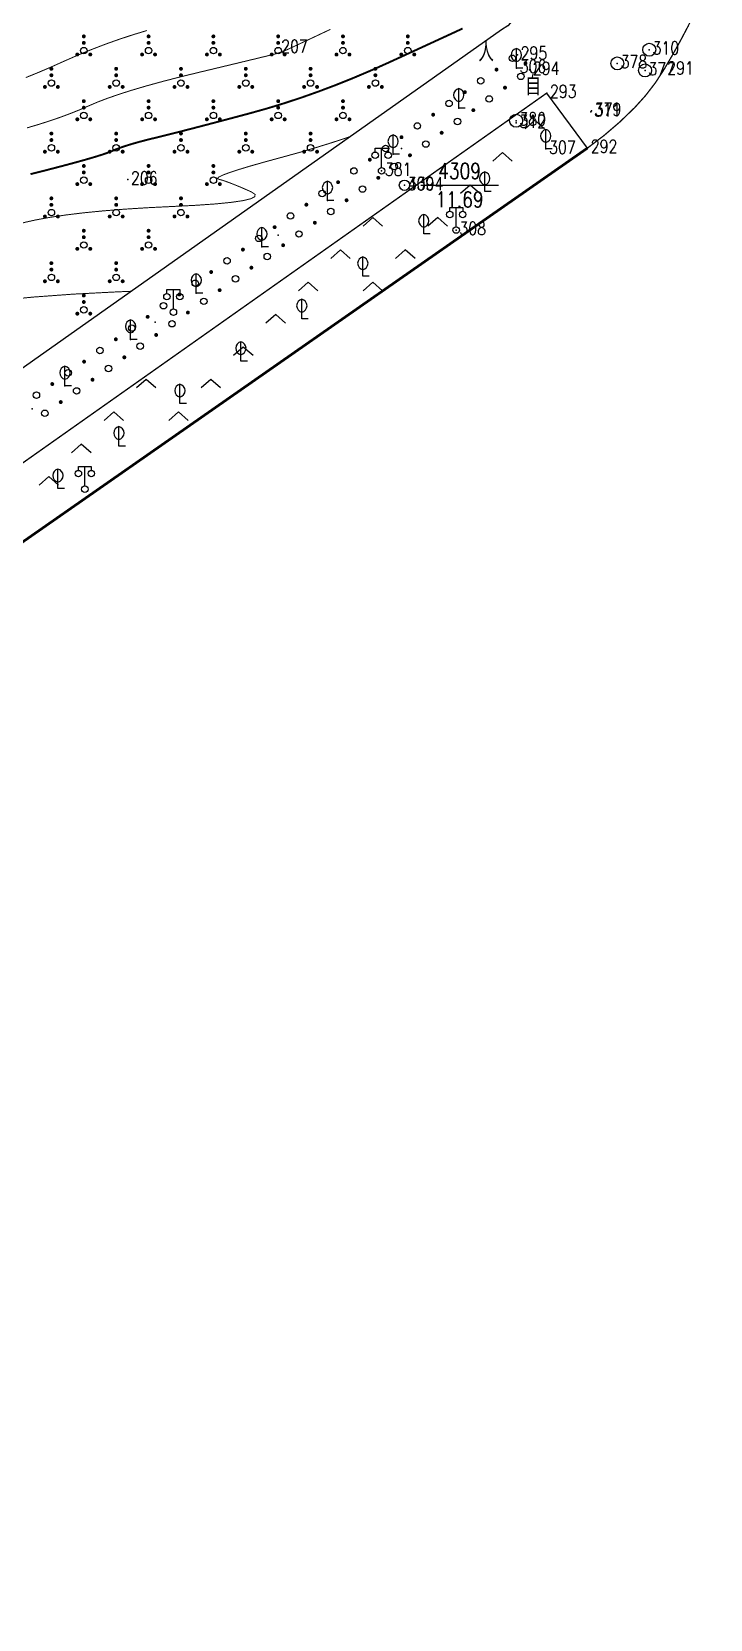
# Model space of a CAD drawing. Extents: x 1196 to 2163, y 619 to 1882.
# Drawn here: x 2109.5 to 2161.8, y 857.1 to 979.6 of the extents above; entities that cross this region are included whole.
import ezdxf
from ezdxf.enums import TextEntityAlignment as Align

# ---------------------------------------------------------------- set-up
doc = ezdxf.new("R2010")
doc.units = 0
doc.header["$LTSCALE"] = 0.5
doc.header["$PDSIZE"] = 0.2
doc.layers.get('0').update_dxf_attribs({"linetype": 'CONTINUOUS'})
for name, color, linetype in [('DGX', 2, 'CONTINUOUS'), ('DLDW', 11, 'CONTINUOUS'), ('DLSS', 4, 'CONTINUOUS'), ('GXYZ', 2, 'CONTINUOUS'), ('KZD', 1, 'CONTINUOUS'), ('ZBTZ', 3, 'CONTINUOUS'), ('ZDH', 1, 'CONTINUOUS')]:
    doc.layers.add(name, color=color, linetype=linetype)
doc.styles.add('HZ', font='rs.shx', dxfattribs={"width": 0.8, "bigfont": 'hztxt.shx'})
doc.linetypes.add('1161', pattern='A,0,[149,AAA.SHX,S=0.15,R=0,X=0,Y=0],-1.6', length=1.6)

# ---------------------------------------------------------------- blocks, each defined once
blk = doc.blocks.new('gc170')
at = {"linetype": 'Continuous'}
blk.add_circle((0, 0), 0.5, dxfattribs=at)
blk = doc.blocks.new('gc253')
at = {"const_width": 0.3}
blk.add_lwpolyline([(-0.15, 0, 0.9999999999999999), (0.15, 0, 0.9999999999999999)], format="xyb", close=True, dxfattribs=at)
blk = doc.blocks.new('gc143')
for p, q in [((0, 0), (0, 3)), ((1, 0), (0, 0))]:
    blk.add_line(p, q)
for centre, start, end in [((0.2249999999999998, 2), 102.6803834918198, 257.3196165081802), ((-0.2249999999999998, 2), 282.6803834918198, 77.31961650818025)]:
    blk.add_arc(centre, 1.025, start, end)
blk = doc.blocks.new('gc097')
for p, q in [((-1, 2.9), (-1, 3.5)), ((-1, 3.5), (1, 3.5)), ((0, 0.5), (0, 3.5)), ((1, 3.5), (1, 2.9))]:
    blk.add_line(p, q)
for centre in [(-1, 2.4), (1, 2.4), (0, 0)]:
    blk.add_circle(centre, 0.5)
blk = doc.blocks.new('gc160')
at = {"const_width": 0.3}
for points in [[(-0.15, 2.2, 1), (0.15, 2.2, 1)], [(-0.15, 1.2, 1), (0.15, 1.2, 1)], [(-1.15, -0.6, 1), (-0.85, -0.6, 1)], [(0.85, -0.6, 1), (1.15, -0.6, 1)]]:
    blk.add_lwpolyline(points, format="xyb", close=True, dxfattribs=at)
blk.add_circle((0, 0), 0.5)
blk = doc.blocks.new('gc211')
for p, q in [((0, 0), (-1.5, -1.322875655532295)), ((1.5, -1.322875655532295), (0, 0))]:
    blk.add_line(p, q)
blk = doc.blocks.new('gc188')
blk.add_circle((0, 0), 1)
blk = doc.blocks.new('gc117')
blk.add_circle((0, 0), 0.8)
blk.add_point((0, 0))

msp = doc.modelspace()

# ---------------------------------------------------------------- linework, layer by layer
at = {"linetype": 'Continuous'}
for p in [(2142.40421179432, 973.7355170521267), (2137.972146768225, 970.6102047938942), (2137.339423588639, 970.1640341042531), (2132.274635382958, 966.5925511563795), (2128.475293536449, 963.9134095877882), (2127.209847177277, 963.0210682085059), (2122.145058971596, 959.4495852606321), (2118.978440304673, 957.2166143816821), (2117.080270765915, 955.8781023127585), (2112.015482560235, 952.3066193648849), (2109.481587072897, 950.5198191755761)]:
    msp.add_point(p, dxfattribs=at)
at = {"layer": 'DGX', "linetype": 'Continuous', "const_width": 0.075}
for points in [[(2108.990042782281, 976.0843646099339), (2109.925647888354, 976.4655731877288), (2110.902956493229, 976.8838101410219), (2111.921968596909, 977.3390754698132), (2112.966771784831, 977.799984369774), (2114.021453642434, 978.2351520365754), (2115.086014169717, 978.6445784702174), (2116.160453366682, 979.0282636706999), (2117.244771233327, 979.3862076380229), (2118.338967769654, 979.7184103721867)], [(2109.086715581285, 972.203835894103), (2109.986145204981, 972.4711820104422), (2110.839492357087, 972.7434320289848), (2111.646757037601, 973.0205859497305), (2112.407939246523, 973.3026437726794), (2113.123038983855, 973.5896054978316), (2113.792056249595, 973.881471125187), (2114.48676082938, 974.1787238204004), (2115.278922508846, 974.4818467491267), (2116.168541287992, 974.7908399113659), (2117.15561716682, 975.1057033071179), (2118.240150145329, 975.4264369363827), (2119.422140223518, 975.7530407991605), (2120.701587401388, 976.0855148954512), (2122.078491678939, 976.4238592252545), (2123.42240750269, 976.7457861190796), (2124.602889319161, 977.029007907435), (2125.61993712835, 977.2735245903208), (2126.473550930259, 977.4793361677368), (2127.163730724886, 977.6464426396833), (2127.690476512233, 977.77484400616), (2128.053788292298, 977.8645402671672), (2128.253666065083, 977.9155314227046), (2128.372162027237, 977.9487365851116), (2128.491328375409, 977.9850748667278), (2128.611165109599, 978.0245462675531), (2128.731672229808, 978.0671507875873), (2128.852849736036, 978.1128884268305), (2128.974697628282, 978.1617591852829), (2129.097215906547, 978.2137630629443), (2129.22040457083, 978.2689000598147), (2129.414388453106, 978.3589056790933), (2129.749292385347, 978.5155154239791), (2130.225116367554, 978.7387292944721), (2130.841860399726, 979.0285472905725), (2131.599524481865, 979.3849694122803), (2132.498108613969, 979.8079956595951)], [(2108.734194379917, 964.8702035138249), (2109.721056701583, 965.0927190886177), (2110.838518755883, 965.2968916399308), (2112.086580542817, 965.4827211677639), (2113.465242062384, 965.6502076721171), (2114.974503314585, 965.7993511529903), (2116.614364299421, 965.9301516103836), (2118.38482501689, 966.042609044297), (2120.285885466993, 966.1367234547306), (2122.101914536949, 966.2286756384366), (2123.617281113976, 966.3346463921675), (2124.831985198074, 966.4546357159235), (2125.746026789244, 966.5886436097041), (2126.359405887485, 966.7366700735099), (2126.672122492797, 966.8987151073404), (2126.684176605181, 967.0747787111959), (2126.395568224636, 967.2648608850764), (2125.972213747072, 967.4525602262048), (2125.580029568398, 967.6214753318043), (2125.219015688613, 967.7716062018748), (2124.889172107719, 967.9029528364164), (2124.590498825715, 968.0155152354291), (2124.3229958426, 968.1092933989129), (2124.086663158376, 968.1842873268678), (2123.881500773042, 968.2404970192937), (2123.791188521781, 968.307795020494), (2123.899406239779, 968.4160538747723), (2124.206153927034, 968.5652735821283), (2124.711431583548, 968.7554541425621), (2125.415239209319, 968.9865955560739), (2126.317576804349, 969.2586978226634), (2127.418444368636, 969.5717609423307), (2128.717841902181, 969.9257849150758), (2130.085562682376, 970.3028074542937), (2131.391399986613, 970.6848662733792), (2132.635353814891, 971.0719613723321), (2133.817424167211, 971.4640927511525), (2134.031466521673, 971.5399825000649)], [(2106.72347706364, 958.8640646082162), (2109.567889367717, 959.1462727351553), (2112.659127144674, 959.3734494552297), (2115.997190394512, 959.5455947684391), (2117.118507157772, 959.5936008251489)]]:
    msp.add_lwpolyline(points, dxfattribs=at)
at = {"layer": 'DGX', "color": 3, "linetype": 'Continuous', "const_width": 0.15}
msp.add_lwpolyline([(2109.36164810426, 968.6339633826341), (2110.617749625965, 968.9529733061963), (2111.739982705683, 969.2447626586668), (2112.728347343415, 969.5093314400455), (2113.582843539161, 969.7466796503322), (2114.30347129292, 969.9568072895272), (2114.890230604693, 970.1397143576303), (2115.343121474481, 970.2954008546415), (2115.662143902281, 970.4238667805608), (2115.933248128539, 970.5398678323514), (2116.242384393696, 970.6581597069763), (2116.589552697753, 970.7787424044355), (2116.97475304071, 970.901615924729), (2117.397985422567, 971.0267802678568), (2117.859249843324, 971.1542354338188), (2118.35854630298, 971.2839814226152), (2118.895874801538, 971.4160182342457), (2119.498683315956, 971.5626281077798), (2120.194419823196, 971.7360932822864), (2120.983084323259, 971.9364137577655), (2121.864676816145, 972.1635895342174), (2122.839197301854, 972.4176206116417), (2123.906645780386, 972.6985069900386), (2125.06702225174, 973.006248669408), (2126.320326715916, 973.3408456497502), (2127.623782299606, 973.7061024362283), (2128.9346121295, 974.1058235340058), (2130.252816205596, 974.540008943083), (2131.578394527897, 975.0086586634594), (2132.911347096401, 975.5117726951355), (2134.251673911109, 976.0493510381109), (2135.59937497202, 976.6213936923859), (2136.954450279135, 977.2279006579604), (2138.246331657323, 977.8211590152812), (2139.404450931457, 978.353455844795), (2140.428808101535, 978.8247911465021), (2141.319403167558, 979.2351649204022), (2142.076236129525, 979.5845771664955), (2142.699306987437, 979.8730278847818)], dxfattribs=at)
at = {"layer": 'DLSS', "linetype": 'Continuous', "flags": 128}
msp.add_lwpolyline([(2152.332, 970.645, 0.1, 0.09999999999999999, 0.04459113227301259), (2155.987866439089, 973.7803676402077, 0.09999999999999999, 0.1, 0.05840869743919117), (2158.234, 976.698, 0.1, 0.1, 0.01593312237559681), (2160.092907447079, 980.0405961948072, 0.1, 0.1, 0.03323960673373699), (2160.823, 981.724, 0.1, 0.1, 0.0730064448250135), (2161.733373496907, 986.2850682322105, 0.1, 0.1, 0.06827682160290847), (2161.311, 991.237, 0.1, 0.09999999999999999, 0.02842734017581833), (2160.535066582193, 993.9530702615375, 0.09999999999999999, 0.1, 0.0247492088516218), (2159.318, 996.96, 0.1, 0.1, 0.04431465581871489), (2158.533421303564, 998.3218889208456, 0.1, 0.1, 0.02770921054181719), (2156.981, 1000.295, 0.1, 0.1, 0)], format="xyseb", dxfattribs=at)
at = {"layer": 'DLSS', "linetype": 'Continuous', "const_width": 0.2, "flags": 128}
msp.add_lwpolyline([(1872.958, 775.753), (2152.332, 970.645)], dxfattribs=at)
at = {"layer": 'KZD', "linetype": 'Continuous'}
msp.add_line((2139.463, 967.778), (2145.463, 967.778), dxfattribs=at)
at = {"layer": 'ZBTZ', "linetype": '1161', "flags": 128}
msp.add_lwpolyline([(2121.820964677022, 1026.507042068237), (2151.194, 995.6749999999994), (2151.424, 993.355), (2151.527, 990.431), (2151.527, 989.0090469635668), (2151.379750842037, 988.3413548596345), (2150.996, 986.9279999999997), (2150.016, 985.07), (2148.287412732866, 982.5001791323903), (2146.192, 980.091), (2145.702488795066, 979.7837489287822), (2096.33106520614, 944.9104983440193), (2043.544859261997, 908.4026402897794), (1945.967512607247, 839.9410683879141), (1866.413749426999, 784.9357772021062), (1843.996120999057, 770.5060333594706), (1793.748558274901, 739.6129630265639), (1787.353782217039, 736.3588661144893), (1781.602806741337, 733.1612944487213), (1764.837769513266, 723.9525860621895), (1752.604044383595, 717.5504001412705), (1721.548, 702.099), (1708.189419255807, 695.6660140459007), (1705.968227982009, 707.3736631211314), (1715.254080597464, 709.1353878420119), (1713.327080597464, 719.2923878420119), (1713.392, 719.887), (1741.41686036584, 727.6095984977351), (1760.938106755467, 734.8856768715325), (1799.048326067727, 751.9409032551312), (1804.235426332066, 754.5047211432584), (1825.475386405991, 766.5310419744354), (1841.906310202666, 776.7972490200605), (1864.563007103096, 793.1531305027247), (1992.849817345474, 882.755644777497), (2000.005237524861, 888.7968044414912), (2003.78, 892.557), (2012.650636067094, 902.6576162332985), (2015.541, 906.3389999999998), (2020.910487447439, 915.0042676554322), (2025.381, 925.0239999999999), (2030.022, 940.676), (2031.479527607653, 947.6974011208767), (2032.666, 959.1230000000002), (2038.74, 959.046), (2038.789, 969.113), (2032.715, 969.19), (2030.804134716189, 1037.782152263893), (2029.783641470122, 1088.816227264347), (2027.963405213136, 1095.293654227112), (2025.311629621963, 1099.928545315368), (2022.407825244602, 1105.058369758207), (2019.025, 1109.612), (2017.022468497008, 1111.916579169241), (2001.137109540972, 1128.318950839225), (1942.65, 1190.714), (1941.547081986284, 1191.886487768209), (1941.018681188712, 1193.099897161557), (1940.906889849074, 1193.976002840526), (1940.931066743257, 1194.875847301703), (1941.083405484957, 1195.878039443805), (1941.439357195853, 1197.019890879149), (1942.053469687921, 1198.131207112287), (1942.559543114733, 1198.768007951737), (1943.296119980783, 1199.492432133278), (1944.460541094016, 1200.393309181644), (1945.458875928253, 1200.713235948847), (1947.057421558159, 1201.057113782352), (1949.302610842075, 1201.034071017458), (1953.928122330667, 1200.939966378256), (1955.831, 1200.742), (2121.116999181666, 1027.245974682069)], close=True, dxfattribs=at)
at = {"layer": 'ZBTZ', "linetype": 'Continuous', "flags": 128}
msp.add_lwpolyline([(1872.958, 775.753), (2152.332, 970.645), (2149.189, 974.895), (2149.189, 974.895), (2099.773053003795, 939.9903005358246, -0.002407114268775985), (2052.876, 907.518, -8.317760226133075e-06), (2047.90351990059, 904.1103918982672, 4.292387816551795e-05), (2046.94, 903.45, 0.005432766144765827), (1949.469468350055, 835.0633709345852, -0.007658298034554166)], format="xyb", dxfattribs=at)
at = {"layer": 'ZDH', "linetype": 'Continuous'}
for p in [(2128.447, 978.373, 13.05), (2128.447, 978.373, 13.05), (2128.447, 978.373, 13.05), (2146.925, 977.85, 12.287), (2146.925, 977.85, 12.287), (2157.105, 978.238, 12.52), (2157.105, 978.238, 12.52), (2146.848, 976.821, 12.324), (2146.848, 976.821, 12.324), (2147.868, 976.677, 12.264), (2147.868, 976.677, 12.264), (2154.637, 977.182, 12.48), (2154.637, 977.182, 12.48), (2156.779, 976.637, 12.458), (2156.779, 976.637, 12.458), (2158.234, 976.698, 12.363), (2158.234, 976.698, 12.363), (2149.189, 974.895, 12.229), (2149.189, 974.895, 12.229), (2152.596, 973.447, 12.327), (2152.596, 973.447, 12.327), (2152.639, 973.518, 12.32), (2152.639, 973.518, 12.32), (2146.825, 972.582, 12.21), (2146.825, 972.582, 12.21), (2146.83, 972.756, 12.193), (2146.83, 972.756, 12.193), (2149.116, 970.583, 12.475), (2149.116, 970.583, 12.475), (2152.332, 970.645, 12.043), (2152.332, 970.645, 12.043), (2116.859, 968.211, 12.18), (2116.859, 968.211, 12.18), (2116.859, 968.211, 12.18), (2136.452, 968.889, 11.617), (2136.452, 968.889, 11.617), (2138.205, 967.784, 11.695), (2138.205, 967.784, 11.695), (2138.213, 967.778, 11.686), (2138.213, 967.778, 11.686), (2138.213, 967.778, 11.686), (2138.213, 967.778, 11.686), (2138.213, 967.778, 11.686), (2142.204, 964.318, 11.776), (2142.204, 964.318, 11.776)]:
    msp.add_point(p, dxfattribs=at)

# ---------------------------------------------------------------- block references
at = {"layer": 'DLDW', "linetype": 'Continuous', "xscale": 0.5, "yscale": 0.5}
for p in [(2136.452, 968.889, 11.617), (2142.204, 964.318, 11.776), (2120.383, 957.978, 8.39), (2113.549888888889, 944.3234444444445, 11.776)]:
    msp.add_blockref('gc097', p, dxfattribs=at)
at = {"layer": 'GXYZ', "linetype": 'Continuous', "xscale": 0.5, "yscale": 0.5}
for p in [(2157.105, 978.238, 12.52), (2154.637, 977.182, 12.48), (2156.779, 976.637, 12.458), (2146.83, 972.756, 12.193)]:
    msp.add_blockref('gc188', p, dxfattribs=at)
at = {"layer": 'KZD', "linetype": 'Continuous', "xscale": 0.5, "yscale": 0.5}
msp.add_blockref('gc117', (2138.213, 967.778, 11.686), dxfattribs=at)
at = {"layer": 'ZBTZ', "linetype": 'Continuous', "xscale": 0.5, "yscale": 0.5}
for name, p in [('gc160', (2113.468227982009, 978.1660140459007)), ('gc160', (2118.468227982009, 978.1660140459007)), ('gc160', (2123.468227982009, 978.1660140459007)), ('gc160', (2128.468227982009, 978.1660140459007)), ('gc160', (2133.468227982009, 978.1660140459007)), ('gc160', (2138.468227982009, 978.1660140459007)), ('gc143', (2146.848, 976.821, 12.324)), ('gc160', (2110.968227982009, 975.6660140459007)), ('gc160', (2115.968227982009, 975.6660140459007)), ('gc160', (2120.968227982009, 975.6660140459007)), ('gc160', (2125.968227982009, 975.6660140459007)), ('gc160', (2130.968227982009, 975.6660140459007)), ('gc160', (2135.968227982009, 975.6660140459007)), ('gc160', (2113.468227982009, 973.1660140459007)), ('gc160', (2118.468227982009, 973.1660140459007)), ('gc160', (2123.468227982009, 973.1660140459007)), ('gc160', (2128.468227982009, 973.1660140459007)), ('gc160', (2133.468227982009, 973.1660140459007)), ('gc143', (2142.40421179432, 973.7355170521267)), ('gc160', (2110.968227982009, 970.6660140459007)), ('gc160', (2115.968227982009, 970.6660140459007)), ('gc160', (2120.968227982009, 970.6660140459007)), ('gc160', (2125.968227982009, 970.6660140459007)), ('gc160', (2130.968227982009, 970.6660140459007)), ('gc143', (2137.339423588639, 970.1640341042531)), ('gc211', (2148.278, 972.792)), ('gc143', (2149.116, 970.583, 12.475)), ('gc160', (2113.468227982009, 968.1660140459007)), ('gc160', (2118.468227982009, 968.1660140459007)), ('gc160', (2123.468227982009, 968.1660140459007)), ('gc211', (2145.778, 970.292)), ('gc143', (2132.274635382958, 966.5925511563795)), ('gc143', (2144.410593220339, 967.3064915254237, 12.276)), ('gc160', (2110.968227982009, 965.6660140459007)), ('gc160', (2115.968227982009, 965.6660140459007)), ('gc160', (2120.968227982009, 965.6660140459007)), ('gc211', (2143.278, 967.792)), ('gc143', (2139.705186440678, 964.0299830508475, 12.276)), ('gc160', (2113.468227982009, 963.1660140459007)), ('gc160', (2118.468227982009, 963.1660140459007)), ('gc143', (2127.209847177277, 963.0210682085059)), ('gc211', (2135.778, 965.292)), ('gc211', (2140.778, 965.292)), ('gc160', (2110.968227982009, 960.6660140459007)), ('gc160', (2115.968227982009, 960.6660140459007)), ('gc211', (2133.278, 962.792)), ('gc143', (2134.999779661017, 960.7534745762712, 12.276)), ('gc211', (2138.278, 962.792)), ('gc143', (2122.145058971596, 959.4495852606321)), ('gc160', (2113.468227982009, 958.1660140459007)), ('gc211', (2130.778, 960.292)), ('gc211', (2135.778, 960.292)), ('gc143', (2130.294372881356, 957.4769661016949, 12.276)), ('gc143', (2117.080270765915, 955.8781023127585)), ('gc211', (2128.278, 957.792)), ('gc143', (2125.588966101695, 954.2004576271186, 12.276)), ('gc211', (2125.778, 955.292)), ('gc143', (2112.015482560235, 952.3066193648849)), ('gc211', (2118.278, 952.792)), ('gc143', (2120.883559322034, 950.9239491525423, 12.276)), ('gc211', (2123.278, 952.792)), ('gc211', (2115.778, 950.292)), ('gc211', (2120.778, 950.292)), ('gc143', (2116.178152542373, 947.6474406779661, 12.276)), ('gc211', (2113.278, 947.792)), ('gc211', (2110.778, 945.292)), ('gc143', (2111.472745762712, 944.3709322033898, 12.276))]:
    msp.add_blockref(name, p, dxfattribs=at)
for name, p, rotation in [('gc170', (2146.537621850431, 977.5737654122149, 15.844), 215.4901535353918), ('gc253', (2145.316200850568, 976.7030583825126, 15.844), 215.477250515824), ('gc170', (2147.192343239172, 976.178341526891, 15.844), 35.48777091279777), ('gc253', (2147.549470559826, 977.1939307428629, 15.844), 125.4953428159869), ('gc170', (2144.094583798299, 975.8326264391062, 15.844), 215.464347496256), ('gc253', (2145.970886054661, 975.3076852589502, 15.844), 35.47487082987683), ('gc170', (2141.650761784389, 974.0925879877577, 15.844), 215.4385414571201), ('gc253', (2142.872770755583, 974.9624696261435, 15.844), 215.4514444766881), ('gc170', (2144.749232873792, 974.437304022842, 15.844), 35.46197074695589), ('gc253', (2140.428556946682, 973.2229815680585, 15.844), 215.4256384375522), ('gc170', (2142.305338770705, 972.6973668225965, 15.844), 35.43617058111405), ('gc253', (2143.527383758497, 973.5671978626906, 15.844), 35.449070664035), ('gc253', (2137.983559919695, 971.4845945611278, 15.844), 215.3998323984164), ('gc170', (2139.206156304451, 972.3536504111516, 15.844), 215.4127354179843), ('gc253', (2141.083097972369, 971.8278109466564, 15.844), 35.42327049819311), ('gc170', (2136.760767854409, 970.6158140620555, 15.844), 215.3869293788484), ('gc170', (2139.860661425446, 970.958530278951, 15.844), 35.41037041527216), ('gc170', (2134.314596930325, 968.8790792930013, 15.844), 215.3611233397125), ('gc253', (2135.53778017061, 969.747308957998, 15.844), 215.3740263592805), ('gc170', (2137.415201333723, 969.2207947444913, 15.844), 35.38457024943027), ('gc253', (2138.638029191905, 970.0895248635461, 15.844), 35.39747033235123), ('gc253', (2133.09121819559, 968.011125111102, 15.844), 215.3482203201446), ('gc253', (2136.192177912892, 968.3523399658297, 15.844), 35.37167016650938), ('gc170', (2131.86764402844, 967.1434464563108, 15.844), 215.3353173005767), ('gc253', (2133.745544631262, 966.6162566057474, 15.844), 35.34587000066749), ('gc170', (2134.968958991401, 967.4841605715774, 15.844), 35.35877008358843), ('gc170', (2129.41990964514, 965.4089159040714, 15.844), 215.3095112614409), ('gc253', (2130.643874490934, 966.2760433726362, 15.844), 215.3224142810087), ('gc170', (2132.521934894492, 965.7486281123356, 15.844), 35.33296991774655), ('gc253', (2128.195749553122, 964.5420640945867, 15.844), 215.2966082418729), ('gc170', (2130.074129539183, 964.014197718685, 15.844), 35.30716975190471), ('gc253', (2131.298129843118, 964.8812751353244, 15.844), 35.3200698348256), ('gc170', (2126.971394276968, 963.6754879881482, 15.844), 215.2837052223049), ('gc253', (2128.849934044723, 963.1473959063642, 15.844), 35.29426966898377), ('gc170', (2124.522098420642, 961.9431630601912, 15.844), 215.2578991831691), ('gc253', (2125.746843878777, 962.8091876287071, 15.844), 215.2708022027371), ('gc170', (2127.625543421801, 962.2808697423052, 15.844), 35.28136958606282), ('gc253', (2123.29715796468, 961.0774143265244, 15.844), 215.2449961636012), ('gc170', (2125.176177038847, 960.5486445346633, 15.844), 35.25556942022093), ('gc253', (2126.400957732483, 961.4146192704338, 15.844), 35.26846950314188), ('gc253', (2120.846692307786, 959.3467445393553, 15.844), 215.2191901244653), ('gc170', (2122.072022573016, 960.2119414716135, 15.844), 215.2320931440333), ('gc253', (2123.951201402978, 959.6829455788902, 15.844), 35.24266933729999), ('gc170', (2119.621167231123, 958.4818235736202, 15.844), 215.2062871048974), ('gc253', (2121.500665552945, 957.9523751828638, 15.844), 35.21686917145815), ('gc170', (2122.726030886979, 958.8175224470024, 15.844), 35.22976925437911), ('gc170', (2117.169532892142, 956.752809717178, 15.844), 215.1804810657615), ('gc253', (2118.395447405187, 957.6171786182758, 15.844), 215.1933840853294), ('gc170', (2120.275105462998, 957.0875038303329, 15.844), 35.20396908853721), ('gc253', (2115.943423754153, 955.8887169141553, 15.844), 215.1675780461935), ('gc170', (2117.82340126388, 955.3585890354507, 15.844), 35.17816892269532), ('gc253', (2119.049350679265, 956.222908433253, 15.844), 35.19106900561626), ('gc170', (2114.717120053406, 955.0249002530336, 15.844), 215.1546750266256), ('gc253', (2116.597257278991, 954.4945456807418, 15.844), 35.16526883977438), ('gc170', (2112.263929212423, 953.298095531718, 15.844), 215.1288689874898), ('gc253', (2113.490621852099, 954.1613597776259, 15.844), 215.1417720070578), ('gc170', (2115.370918786757, 953.6307784129276, 15.844), 35.15236875685348), ('gc253', (2111.037042196596, 952.4351075590957, 15.844), 215.1159659679219), ('gc170', (2112.917658528904, 951.9040723131029, 15.844), 35.1265685910116), ('gc253', (2114.144385849334, 952.7672872757894, 15.844), 35.13946867393254), ('gc170', (2109.809960866839, 951.5723959035249, 15.844), 215.1030629483539), ('gc253', (2111.69073688765, 951.041133568624, 15.844), 35.11366850809065), ('gc170', (2110.463620987769, 950.1784710860993, 15.844), 35.10076842516971)]:
    msp.add_blockref(name, p, dxfattribs=dict(at, rotation=rotation))

# ---------------------------------------------------------------- texts
at = {"layer": 'DLSS', "linetype": 'Continuous', "style": 'HZ', "width": 0.8}
for s, p in [('人', (2143.914329750348, 977.3260395228126)), ('自', (2147.534451218829, 974.7084000439831))]:
    msp.add_text(s, height=1.5, dxfattribs=at).set_placement(p)
at = {"layer": 'KZD', "linetype": 'Continuous', "style": 'HZ', "width": 0.8}
for s, p in [('4309', (2142.463, 968.878)), ('11.69', (2142.463, 966.678))]:
    msp.add_text(s, height=1.2, dxfattribs=at).set_placement(p, align=Align.MIDDLE)
at = {"layer": 'ZDH', "linetype": 'Continuous', "style": 'HZ', "width": 0.8}
for s, p in [('207', (2128.697, 977.998, 13.05)), ('207', (2128.697, 977.998, 13.05)), ('207', (2128.697, 977.998, 13.05)), ('295', (2147.175, 977.475, 12.287)), ('295', (2147.175, 977.475, 12.287)), ('378', (2154.887, 976.807, 12.48)), ('378', (2154.887, 976.807, 12.48)), ('310', (2157.355, 977.863, 12.52)), ('310', (2157.355, 977.863, 12.52)), ('306', (2147.098, 976.446, 12.324)), ('306', (2147.098, 976.446, 12.324)), ('294', (2148.118, 976.302, 12.264)), ('294', (2148.118, 976.302, 12.264)), ('377', (2157.029, 976.262, 12.458)), ('377', (2157.029, 976.262, 12.458)), ('291', (2158.484, 976.323, 12.363)), ('291', (2158.484, 976.323, 12.363)), ('293', (2149.439, 974.52, 12.229)), ('293', (2149.439, 974.52, 12.229)), ('311', (2152.846, 973.072, 12.327)), ('311', (2152.846, 973.072, 12.327)), ('379', (2152.889, 973.143, 12.32)), ('379', (2152.889, 973.143, 12.32)), ('312', (2147.075, 972.207, 12.21)), ('312', (2147.075, 972.207, 12.21)), ('380', (2147.08, 972.381, 12.193)), ('380', (2147.08, 972.381, 12.193)), ('307', (2149.366, 970.208, 12.475)), ('307', (2149.366, 970.208, 12.475)), ('292', (2152.582, 970.27, 12.043)), ('292', (2152.582, 970.27, 12.043)), ('381', (2136.702, 968.514, 11.617)), ('381', (2136.702, 968.514, 11.617)), ('206', (2117.109, 967.836, 12.18)), ('206', (2117.109, 967.836, 12.18)), ('206', (2117.109, 967.836, 12.18)), ('309', (2138.455, 967.409, 11.695)), ('309', (2138.455, 967.409, 11.695)), ('4304', (2138.463, 967.403, 11.686)), ('4304', (2138.463, 967.403, 11.686)), ('4304', (2138.463, 967.403, 11.686)), ('4304', (2138.463, 967.403, 11.686)), ('4304', (2138.463, 967.403, 11.686)), ('308', (2142.454, 963.943, 11.776)), ('308', (2142.454, 963.943, 11.776))]:
    msp.add_text(s, height=1, dxfattribs=at).set_placement(p)

doc.saveas('drawing.dxf')
